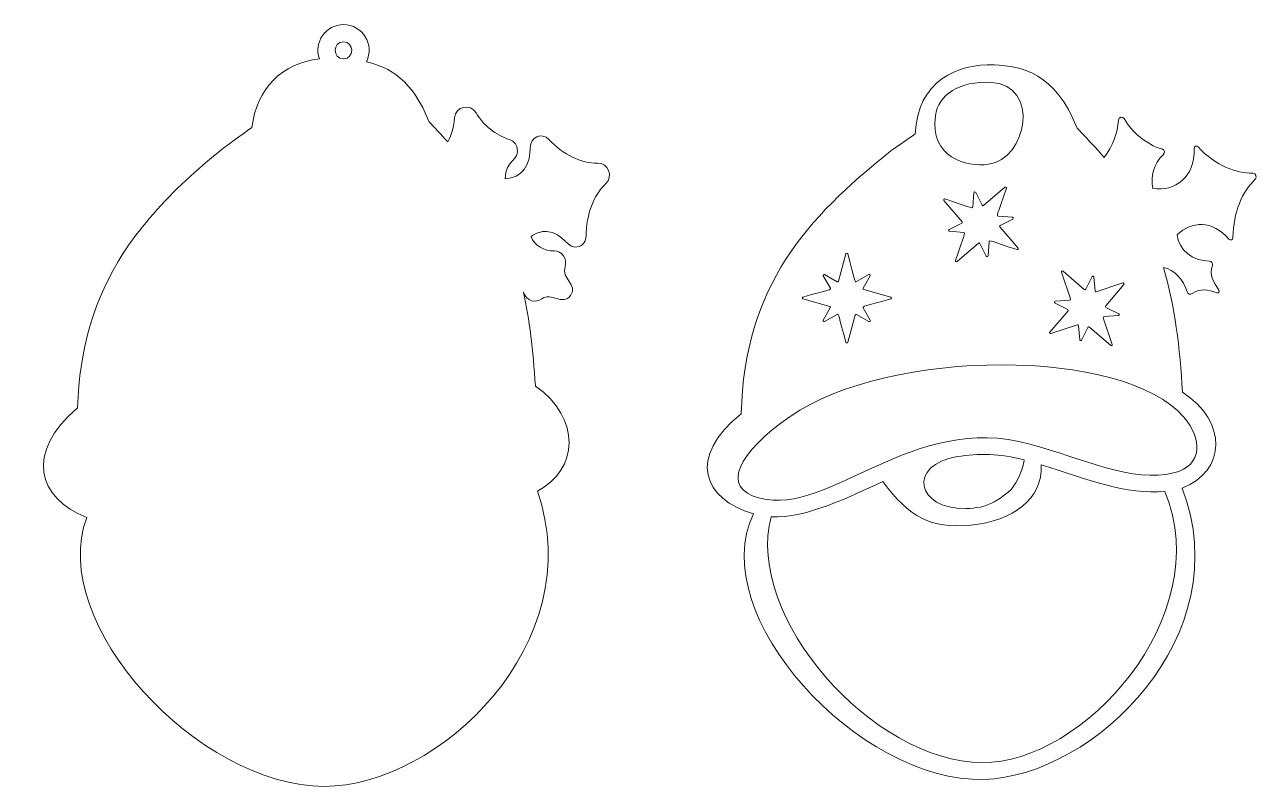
# Model space of a CAD drawing. Header units: inches. Extents: x 0.9 to 8.95, y 0.01 to 4.98.
import ezdxf

# ---------------------------------------------------------------- set-up
doc = ezdxf.new("R2010")
doc.units = ezdxf.units.IN
doc.header["$MEASUREMENT"] = 0
doc.layers.add('_U+0421_U+043B_U+043E_U+0439 1', color=7, linetype='Continuous')

msp = doc.modelspace()

# ---------------------------------------------------------------- linework, layer by layer
at = {"layer": '_U+0421_U+043B_U+043E_U+0439 1', "color": 12, "lineweight": 9, "true_color": 0xe30613}
for points, knots in [([(1.3099, 1.7618), (1.0513, 1.0693), (2.0391, 0.0063), (2.8604, 0.0063), (3.606, 0.0063), (4.5954, 0.9393), (4.2522, 1.9346), (4.5191, 2.0717), (4.5391, 2.4097), (4.2386, 2.6203), (4.2245, 2.8561), (4.1993, 3.0558), (4.161, 3.2336), (4.181, 3.1704), (4.2425, 3.1617), (4.2807, 3.1894), (4.3422, 3.234), (4.418, 3.1419), (4.4681, 3.2115), (4.5196, 3.2832), (4.4058, 3.3192), (4.4326, 3.4002), (4.4492, 3.4506), (4.4127, 3.5023), (4.3603, 3.5023), (4.3004, 3.4999), (4.2305, 3.5361), (4.2112, 3.5969), (4.2421, 3.6197), (4.2761, 3.6309), (4.3106, 3.6294), (4.4305, 3.6242), (4.4427, 3.5018), (4.5245, 3.532), (4.5518, 3.5421), (4.5697, 3.5685), (4.57, 3.5993), (4.5714, 3.7412), (4.6187, 3.866), (4.6995, 3.9419), (4.7482, 3.9875), (4.7135, 4.0774), (4.645, 4.0762), (4.5377, 4.0729), (4.4214, 4.129), (4.3269, 4.2297), (4.281, 4.2787), (4.2036, 4.2464), (4.2053, 4.1782), (4.2082, 4.0621), (4.1505, 3.9781), (4.0419, 3.973), (4.0431, 4.0998), (4.1384, 4.0926), (4.1208, 4.1737), (4.115, 4.2004), (4.0961, 4.2213), (4.0702, 4.2294), (3.9794, 4.2581), (3.8998, 4.3218), (3.8519, 4.4043), (3.8147, 4.4683), (3.7176, 4.4456), (3.7117, 4.3713), (3.7073, 4.3167), (3.6918, 4.2629), (3.6667, 4.2147), (3.6256, 4.2601), (3.5718, 4.3183), (3.5445, 4.345), (3.4412, 4.615), (3.2847, 4.7041), (3.1354, 4.7371), (3.1916, 4.8482), (3.1107, 4.9797), (2.9862, 4.9797), (2.8709, 4.9797), (2.7894, 4.8653), (2.829, 4.7557), (2.5835, 4.7281), (2.42, 4.5647), (2.3884, 4.3076), (2.0835, 4.1013), (1.7472, 3.7965), (1.5491, 3.488), (1.3601, 3.1938), (1.2622, 2.8628), (1.2503, 2.4768), (0.905, 2.1884), (0.99, 1.8844), (1.3099, 1.7618)], [0, 0, 0, 0, 1, 1, 1, 2, 2, 2, 3, 3, 3, 4, 4, 4, 5, 5, 5, 6, 6, 6, 7, 7, 7, 8, 8, 8, 9, 9, 9, 10, 10, 10, 11, 11, 11, 12, 12, 12, 13, 13, 13, 14, 14, 14, 15, 15, 15, 16, 16, 16, 17, 17, 17, 18, 18, 18, 19, 19, 19, 20, 20, 20, 21, 21, 21, 22, 22, 22, 23, 23, 23, 24, 24, 24, 25, 25, 25, 26, 26, 26, 27, 27, 27, 28, 28, 28, 29, 29, 29, 30, 30, 30, 30]), ([(2.9862, 4.868), (3.0577, 4.868), (3.0578, 4.7569), (2.9862, 4.7569), (2.9147, 4.7569), (2.9146, 4.868), (2.9862, 4.868)], [0, 0, 0, 0, 1, 1, 1, 2, 2, 2, 2]), ([(8.9244, 4.0102), (8.8103, 4.0069), (8.6772, 4.0608), (8.5642, 4.1813), (8.5529, 4.1933), (8.5382, 4.1861), (8.5386, 4.1692), (8.5433, 3.9818), (8.4161, 3.8884), (8.2688, 3.9098), (8.254, 3.9901), (8.2733, 4.0724), (8.3374, 4.1302), (8.3494, 4.1411), (8.3464, 4.1613), (8.3312, 4.166), (8.2223, 4.2005), (8.1344, 4.2752), (8.0817, 4.3659), (8.0717, 4.3831), (8.0464, 4.3765), (8.0448, 4.3564), (8.0382, 4.2728), (8.0077, 4.1854), (7.9519, 4.1127), (7.9203, 4.1493), (7.8004, 4.2809), (7.7748, 4.303), (7.6337, 4.6667), (7.4142, 4.7089), (7.2326, 4.717), (7, 4.7274), (6.7292, 4.6128), (6.7187, 4.2657), (6.6678, 4.2314), (6.5803, 4.172), (6.5442, 4.143), (6.02, 3.7226), (5.6005, 3.2767), (5.5829, 2.4394), (5.2254, 2.1543), (5.3353, 1.8797), (5.6625, 1.7849), (5.341, 1.1264), (6.3508, 0.0286), (7.1664, 0.0518), (7.8888, 0.0724), (8.8326, 0.9891), (8.46, 1.9538), (8.7457, 2.0629), (8.7611, 2.3878), (8.4626, 2.5792), (8.4463, 2.8703), (8.4125, 3.1421), (8.338, 3.3945), (8.408, 3.3794), (8.4695, 3.3162), (8.4934, 3.2346), (8.4976, 3.2202), (8.5138, 3.2152), (8.5258, 3.2239), (8.5764, 3.2607), (8.6307, 3.2472), (8.689, 3.2295), (8.699, 3.2264), (8.707, 3.2383), (8.7008, 3.247), (8.6622, 3.3013), (8.6372, 3.3453), (8.6576, 3.4072), (8.6623, 3.4215), (8.6528, 3.4363), (8.638, 3.4363), (8.5312, 3.4361), (8.4354, 3.5081), (8.4287, 3.608), (8.522, 3.6981), (8.6571, 3.7044), (8.7657, 3.5798), (8.7766, 3.5673), (8.792, 3.5727), (8.7922, 3.5894), (8.7939, 3.7542), (8.8529, 3.8909), (8.9393, 3.9719), (8.9513, 3.9832), (8.9406, 4.0107), (8.9244, 4.0102)], [0, 0, 0, 0, 1, 1, 1, 2, 2, 2, 3, 3, 3, 4, 4, 4, 5, 5, 5, 6, 6, 6, 7, 7, 7, 8, 8, 8, 9, 9, 9, 10, 10, 10, 11, 11, 11, 12, 12, 12, 13, 13, 13, 14, 14, 14, 15, 15, 15, 16, 16, 16, 17, 17, 17, 18, 18, 18, 19, 19, 19, 20, 20, 20, 21, 21, 21, 22, 22, 22, 23, 23, 23, 24, 24, 24, 25, 25, 25, 26, 26, 26, 27, 27, 27, 28, 28, 28, 29, 29, 29, 29]), ([(6.8495, 4.3849), (6.867, 4.5198), (7.0078, 4.6142), (7.2118, 4.603), (7.5382, 4.5851), (7.4462, 4.1012), (7.1962, 4.0677), (7.0481, 4.0479), (6.8142, 4.1129), (6.8495, 4.3849)], [0, 0, 0, 0, 1, 1, 1, 2, 2, 2, 3, 3, 3, 3]), ([(6.9395, 3.642), (6.9395, 3.642), (7.0222, 3.683), (7.0222, 3.683), (7.0258, 3.6848), (7.0268, 3.6895), (7.0242, 3.6926), (7.0242, 3.6926), (6.9057, 3.8322), (6.9057, 3.8322), (6.9017, 3.8369), (6.9065, 3.8441), (6.9124, 3.8421), (7.0827, 3.7847), (7.093, 3.776), (7.094, 3.7891), (7.094, 3.7891), (7.101, 3.8814), (7.101, 3.8814), (7.1014, 3.8877), (7.1099, 3.8893), (7.1127, 3.8837), (7.1127, 3.8837), (7.1541, 3.8002), (7.1541, 3.8002), (7.1559, 3.7966), (7.1607, 3.7956), (7.1638, 3.7983), (7.1638, 3.7983), (7.3031, 3.9181), (7.3031, 3.9181), (7.3079, 3.9222), (7.3151, 3.9174), (7.3131, 3.9114), (7.2555, 3.7407), (7.2469, 3.7304), (7.2599, 3.7294), (7.2599, 3.7294), (7.3523, 3.7225), (7.3523, 3.7225), (7.3586, 3.722), (7.3602, 3.7135), (7.3546, 3.7107), (7.3546, 3.7107), (7.272, 3.6691), (7.272, 3.6691), (7.2684, 3.6673), (7.2674, 3.6626), (7.2701, 3.6595), (7.2701, 3.6595), (7.3893, 3.5207), (7.3893, 3.5207), (7.3934, 3.516), (7.3887, 3.5088), (7.3827, 3.5108), (7.2113, 3.5674), (7.2013, 3.5759), (7.2003, 3.5629), (7.2003, 3.5629), (7.1933, 3.4703), (7.1933, 3.4703), (7.1928, 3.464), (7.1843, 3.4623), (7.1815, 3.468), (7.1815, 3.468), (7.1401, 3.5515), (7.1401, 3.5515), (7.1383, 3.5551), (7.1336, 3.5561), (7.1305, 3.5534), (7.1305, 3.5534), (6.9911, 3.4336), (6.9911, 3.4336), (6.9863, 3.4295), (6.9792, 3.4343), (6.9812, 3.4403), (7.039, 3.6117), (7.0475, 3.6216), (7.0345, 3.6227), (7.0345, 3.6227), (6.9418, 3.6302), (6.9418, 3.6302), (6.9355, 3.6308), (6.9339, 3.6392), (6.9395, 3.642)], [0, 0, 0, 0, 1, 1, 1, 2, 2, 2, 3, 3, 3, 4, 4, 4, 5, 5, 5, 6, 6, 6, 7, 7, 7, 8, 8, 8, 9, 9, 9, 10, 10, 10, 11, 11, 11, 12, 12, 12, 13, 13, 13, 14, 14, 14, 15, 15, 15, 16, 16, 16, 17, 17, 17, 18, 18, 18, 19, 19, 19, 20, 20, 20, 21, 21, 21, 22, 22, 22, 23, 23, 23, 24, 24, 24, 25, 25, 25, 26, 26, 26, 27, 27, 27, 28, 28, 28, 28]), ([(6.1268, 3.3476), (6.1268, 3.3476), (6.2078, 3.3015), (6.2078, 3.3015), (6.2113, 3.2995), (6.2158, 3.3014), (6.2168, 3.3053), (6.2168, 3.3053), (6.2655, 3.4825), (6.2655, 3.4825), (6.2672, 3.4886), (6.2758, 3.4886), (6.2775, 3.4825), (6.3252, 3.3088), (6.3237, 3.2955), (6.3351, 3.3019), (6.3351, 3.3019), (6.4156, 3.3477), (6.4156, 3.3477), (6.421, 3.3508), (6.4271, 3.3448), (6.4241, 3.3393), (6.4241, 3.3393), (6.3788, 3.2586), (6.3788, 3.2586), (6.3768, 3.2551), (6.3787, 3.2507), (6.3826, 3.2496), (6.3826, 3.2496), (6.559, 3.2012), (6.559, 3.2012), (6.5651, 3.1995), (6.5651, 3.1909), (6.5591, 3.1892), (6.3853, 3.1403), (6.3723, 3.1418), (6.3787, 3.1305), (6.3787, 3.1305), (6.4247, 3.0498), (6.4247, 3.0498), (6.4278, 3.0443), (6.4217, 3.0382), (6.4162, 3.0413), (6.4162, 3.0413), (6.3352, 3.0874), (6.3352, 3.0874), (6.3317, 3.0894), (6.3272, 3.0875), (6.3262, 3.0836), (6.3262, 3.0836), (6.2775, 2.9064), (6.2775, 2.9064), (6.2758, 2.9003), (6.2672, 2.9003), (6.2655, 2.9064), (6.2177, 3.0808), (6.2192, 3.0938), (6.2078, 3.0874), (6.2078, 3.0874), (6.1267, 3.0419), (6.1267, 3.0419), (6.1212, 3.0388), (6.1151, 3.0449), (6.1182, 3.0504), (6.1182, 3.0504), (6.1639, 3.1306), (6.1639, 3.1306), (6.1659, 3.1341), (6.1641, 3.1386), (6.1602, 3.1397), (6.1602, 3.1397), (5.9839, 3.1892), (5.9839, 3.1892), (5.9779, 3.1909), (5.9779, 3.1995), (5.984, 3.2012), (6.1573, 3.2487), (6.1706, 3.2473), (6.1642, 3.2587), (6.1642, 3.2587), (6.1183, 3.3391), (6.1183, 3.3391), (6.1152, 3.3446), (6.1213, 3.3507), (6.1268, 3.3476)], [0, 0, 0, 0, 1, 1, 1, 2, 2, 2, 3, 3, 3, 4, 4, 4, 5, 5, 5, 6, 6, 6, 7, 7, 7, 8, 8, 8, 9, 9, 9, 10, 10, 10, 11, 11, 11, 12, 12, 12, 13, 13, 13, 14, 14, 14, 15, 15, 15, 16, 16, 16, 17, 17, 17, 18, 18, 18, 19, 19, 19, 20, 20, 20, 21, 21, 21, 22, 22, 22, 23, 23, 23, 24, 24, 24, 25, 25, 25, 26, 26, 26, 27, 27, 27, 28, 28, 28, 28]), ([(7.7136, 3.1207), (7.7136, 3.1207), (7.6308, 3.1619), (7.6308, 3.1619), (7.6251, 3.1648), (7.6268, 3.1732), (7.6331, 3.1737), (7.6331, 3.1737), (7.726, 3.1805), (7.726, 3.1805), (7.73, 3.1808), (7.7327, 3.1849), (7.7314, 3.1887), (7.7314, 3.1887), (7.6731, 3.363), (7.6731, 3.363), (7.6711, 3.369), (7.6782, 3.3738), (7.683, 3.3697), (7.683, 3.3697), (7.8219, 3.2499), (7.8219, 3.2499), (7.8249, 3.2472), (7.8297, 3.2482), (7.8315, 3.2518), (7.8315, 3.2518), (7.8728, 3.3347), (7.8728, 3.3347), (7.8756, 3.3403), (7.884, 3.3387), (7.8845, 3.3324), (7.8845, 3.3324), (7.8919, 3.2402), (7.8919, 3.2402), (7.8922, 3.2362), (7.8962, 3.2335), (7.9, 3.2348), (7.9, 3.2348), (8.0736, 3.2929), (8.0736, 3.2929), (8.0795, 3.2949), (8.0843, 3.2878), (8.0803, 3.283), (8.0803, 3.283), (7.9613, 3.1433), (7.9613, 3.1433), (7.9586, 3.1403), (7.9596, 3.1355), (7.9632, 3.1337), (7.9632, 3.1337), (8.0463, 3.0923), (8.0463, 3.0923), (8.052, 3.0895), (8.0503, 3.081), (8.044, 3.0806), (8.044, 3.0806), (7.9511, 3.0737), (7.9511, 3.0737), (7.9471, 3.0734), (7.9444, 3.0694), (7.9457, 3.0656), (7.9457, 3.0656), (8.004, 2.8913), (8.004, 2.8913), (8.006, 2.8853), (7.9989, 2.8805), (7.9941, 2.8846), (7.9941, 2.8846), (7.8549, 3.0047), (7.8549, 3.0047), (7.8518, 3.0073), (7.8471, 3.0064), (7.8453, 3.0028), (7.8453, 3.0028), (7.8033, 2.9197), (7.8033, 2.9197), (7.8004, 2.9141), (7.792, 2.9158), (7.7916, 2.9221), (7.7916, 2.9221), (7.7848, 3.0142), (7.7848, 3.0142), (7.7845, 3.0182), (7.7805, 3.0209), (7.7767, 3.0196), (7.7767, 3.0196), (7.6027, 2.9625), (7.6027, 2.9625), (7.5967, 2.9606), (7.592, 2.9677), (7.5961, 2.9725), (7.5961, 2.9725), (7.7156, 3.111), (7.7156, 3.111), (7.7182, 3.1141), (7.7173, 3.1188), (7.7136, 3.1207)], [0, 0, 0, 0, 1, 1, 1, 2, 2, 2, 3, 3, 3, 4, 4, 4, 5, 5, 5, 6, 6, 6, 7, 7, 7, 8, 8, 8, 9, 9, 9, 10, 10, 10, 11, 11, 11, 12, 12, 12, 13, 13, 13, 14, 14, 14, 15, 15, 15, 16, 16, 16, 17, 17, 17, 18, 18, 18, 19, 19, 19, 20, 20, 20, 21, 21, 21, 22, 22, 22, 23, 23, 23, 24, 24, 24, 25, 25, 25, 26, 26, 26, 27, 27, 27, 28, 28, 28, 29, 29, 29, 30, 30, 30, 31, 31, 31, 32, 32, 32, 32]), ([(8.4701, 2.4186), (8.5916, 2.278), (8.6004, 2.1018), (8.4048, 2.0523), (8.1427, 1.986), (7.8077, 2.1473), (7.4654, 2.2415), (6.6994, 2.4527), (6.1623, 1.7706), (5.7049, 1.8872), (5.4403, 1.9547), (5.5626, 2.1852), (5.9019, 2.4209), (6.5485, 2.8701), (8.0774, 2.8727), (8.4701, 2.4186)], [0, 0, 0, 0, 1, 1, 1, 2, 2, 2, 3, 3, 3, 4, 4, 4, 5, 5, 5, 5]), ([(6.9928, 2.1594), (7.1289, 2.1814), (7.2729, 2.1796), (7.429, 2.1378), (7.4279, 2.1275), (7.4209, 2.0869), (7.4003, 2.04), (7.3648, 1.9595), (7.34, 1.9266), (7.2338, 1.8647), (7.1745, 1.8301), (7.1142, 1.822), (7.0495, 1.8204), (6.7215, 1.8122), (6.6689, 2.1072), (6.9928, 2.1594)], [0, 0, 0, 0, 1, 1, 1, 2, 2, 2, 3, 3, 3, 4, 4, 4, 5, 5, 5, 5]), ([(7.1566, 0.161), (6.4366, 0.1659), (5.605, 1.1161), (5.7777, 1.7662), (6.0124, 1.7555), (6.2914, 1.8989), (6.506, 1.9959), (6.6875, 1.7599), (6.811, 1.6883), (7.0816, 1.7127), (7.3569, 1.7376), (7.551, 1.8836), (7.5405, 2.1053), (7.8395, 2.0139), (8.0951, 1.9068), (8.3485, 1.932), (8.684, 1.1058), (7.8097, 0.1566), (7.1566, 0.161)], [0, 0, 0, 0, 1, 1, 1, 2, 2, 2, 3, 3, 3, 4, 4, 4, 5, 5, 5, 6, 6, 6, 6])]:
    msp.add_open_spline(points, degree=3, knots=knots, dxfattribs=at)

doc.saveas('drawing.dxf')
